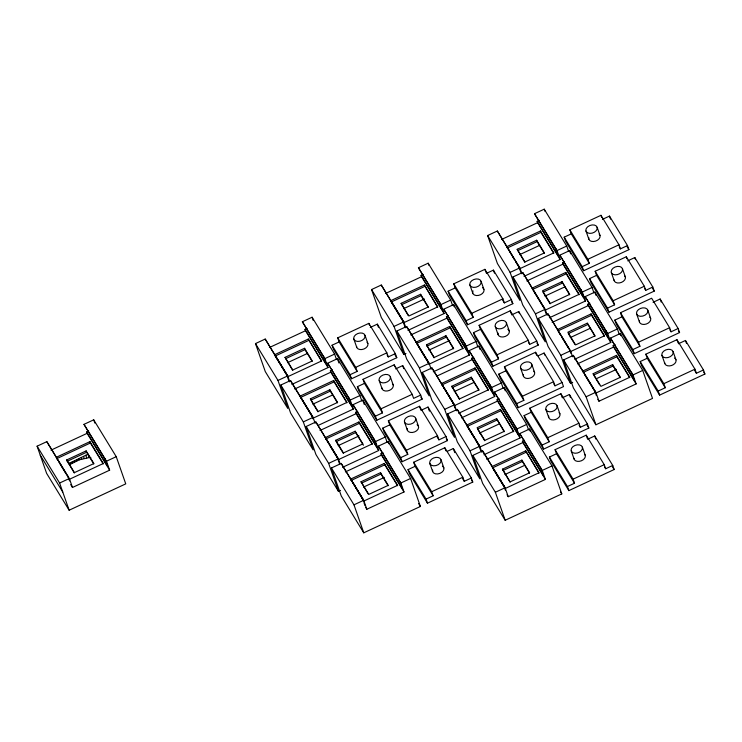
<?xml version="1.0" encoding="UTF-8"?>
<svg xmlns="http://www.w3.org/2000/svg" width="742" height="742" viewBox="0 0 742 742"><rect width="100%" height="100%" fill="white"/><g stroke="black" fill="none" stroke-linecap="round" stroke-linejoin="round"><path stroke-width="1.11" d="M89.198 457.573L79.301 459.827L70.24 464.353L69.794 463.082L88.001 454.16L89.198 457.573L90.839 457.462M255.48 343.583L277.99 380.442L287.794 408.434L265.284 371.584L255.48 343.583L265.209 339.057L287.72 375.906L289.816 381.889M323.753 357.125L302.365 321.759L312.094 317.233L334.614 354.082L336.497 359.471M405.957 353.433L403.861 354.407L381.351 317.557L371.547 289.556L381.277 285.03L403.787 321.88L405.883 327.862M439.82 303.098L418.432 267.732L428.162 263.206L450.682 300.056L452.564 305.444M487.615 235.529L510.125 272.388L519.929 300.38L497.418 263.531L487.615 235.529L497.344 231.003L520.198 268.521L553.81 252.874L540.445 230.985L506.832 246.632L514.28 259.412M555.888 249.071L534.5 213.705L544.229 209.179L566.74 246.029L568.632 251.417M105.373 459.725L83.985 424.359L93.715 419.824L116.234 456.682L125.75 483.867L69.136 510.218L46.616 473.359L37.1 446.183L46.829 441.648L69.683 479.165L103.296 463.518L89.93 441.638L56.318 457.285M291.894 384.402L328.02 367.587L305.509 330.728L305.036 329.374L307.095 328.409M407.961 330.375L444.087 313.56L421.577 276.701L421.094 275.347L423.163 274.382M524.028 276.349L560.154 259.533L537.644 222.674L537.162 221.32L539.23 220.355M70.703 484.563L72.484 487.475L109.64 470.178L87.129 433.328L86.656 431.965L88.715 431.009M269.383 347.544L305.509 330.728M385.45 293.517L421.577 276.701M501.518 239.49L537.644 222.674M51.003 450.144L87.129 433.328M308.31 339.038L274.698 354.685L288.063 376.565L321.676 360.918L308.31 339.038L321.574 361.326M424.378 285.011L390.765 300.658L404.13 322.547L437.743 306.891L424.378 285.011L437.641 307.299M308.783 340.402L275.171 356.049L287.952 376.973M424.851 286.375L391.238 302.022L403.444 322M507.305 247.995L540.918 232.348L553.708 253.282M103.194 463.926L90.403 442.993L56.791 458.639L57.95 460.55M285.058 357.356L304.526 348.295L312.261 360.964L292.802 370.026L285.058 357.356L292.682 370.416M401.125 303.33L420.593 294.277L428.329 306.938L408.87 315.999L401.125 303.33L408.156 315.415M517.193 249.303L536.661 240.25L544.396 252.92L524.937 261.972L517.193 249.303L524.817 262.362M66.678 459.957L86.146 450.895L93.882 463.565L74.423 472.626L66.678 459.957L74.302 473.006M285.54 358.72L304.999 349.658L312.141 361.354M401.608 304.693L421.066 295.631L428.208 307.327M517.675 250.666L537.134 241.604L544.276 253.3M67.16 461.311L86.619 452.258L93.761 463.954M339.131 341.932L337.703 337.851L368.839 323.364L386.851 352.84L388.279 356.921L395.356 353.628L396.784 357.709L351.495 378.791L333.483 349.306L332.054 345.225L339.131 341.932L357.143 371.417L350.066 374.71L332.054 345.225M455.198 287.905L453.77 283.824L484.906 269.337L502.918 298.822L504.347 302.894L511.423 299.601L512.852 303.682L467.562 324.764L449.55 295.279L448.122 291.198L455.198 287.905L473.21 317.39L466.134 320.683L448.122 291.198M571.266 233.878L569.837 229.807L600.974 215.31L618.986 244.795L620.414 248.867L627.491 245.574L628.919 249.655L583.629 270.737L565.617 241.252L564.189 237.171L571.266 233.878L589.278 263.364L582.201 266.656L564.189 237.171M287.534 362.708L307.309 353.498M403.602 308.681L424.415 298.989M519.669 254.654L539.443 245.444M370.267 327.435L377.344 324.143L395.356 353.628M486.335 273.408L493.411 270.116L511.423 299.601M602.402 219.382L609.479 216.089L627.491 245.574M277.99 380.442L287.72 375.906M302.365 321.759L324.875 358.618L334.614 354.082M371.547 289.556L394.058 326.415L403.787 321.88M418.432 267.732L440.943 304.591L450.682 300.056M510.125 272.388L519.854 267.853L521.951 273.835M534.5 213.705L557.01 250.564L566.74 246.029M37.1 446.183L59.61 483.033L69.34 478.507L72.484 487.475M83.985 424.359L106.496 461.209L116.234 456.682M280.81 385.042L303.32 421.901L313.124 449.902L290.614 413.044L280.81 385.042L290.539 380.516L313.05 417.375L315.146 423.348M349.083 398.584L327.695 363.218L337.425 358.692L359.935 395.551L361.827 400.93M396.877 331.015L419.388 367.874L429.191 395.876L406.681 359.017L396.877 331.015L406.607 326.489L429.117 363.348L431.213 369.321M465.151 344.566L443.762 309.191L453.492 304.665L476.002 341.524L477.885 346.904M512.935 276.998L535.455 313.847L545.259 341.849L522.748 304.99L512.935 276.998L522.674 272.462L545.518 309.98L579.14 294.333L565.775 272.453L532.153 288.1L532.626 289.454L566.248 273.807L579.029 294.741M581.218 290.539L559.83 255.165L569.559 250.638L592.07 287.497L593.952 292.877M318.253 425.379L353.35 409.046L330.83 372.187L330.357 370.833L332.425 369.868M433.291 371.835L469.417 355.019L446.897 318.17L446.424 316.806L448.493 315.842M549.358 317.808L585.484 300.992L562.965 264.143L562.492 262.779L564.56 261.815M294.713 389.003L330.83 372.187M410.78 334.976L446.897 318.17M526.848 280.958L562.965 264.143M337.703 337.851L355.715 367.336L386.851 352.84M453.77 283.824L471.782 313.31L502.918 298.822M569.837 229.807L587.849 259.283L618.986 244.795M300.018 396.145L333.64 380.498L347.006 402.387L313.384 418.034L300.018 396.145L313.282 418.442M416.086 342.127L449.708 326.471L463.073 348.36L429.451 364.007L416.086 342.127L420.046 349.194M300.501 397.508L334.113 381.861L346.904 402.795M416.568 343.481L450.181 327.834L462.971 348.768M310.388 398.816L329.847 389.763L337.591 402.433L318.123 411.485L310.388 398.816L310.861 400.179L330.329 391.117L337.471 402.813M426.455 344.798L445.914 335.736L453.659 348.406L434.191 357.468L426.455 344.798L434.07 357.848M561.982 281.71L542.523 290.771L550.258 303.441L569.726 294.379L561.982 281.71L569.606 294.76M426.928 346.152L446.396 337.091L453.538 348.786M562.464 283.073L542.996 292.125L550.137 303.821M364.461 383.391L363.033 379.32L394.169 364.823L412.181 394.308L413.609 398.38L420.686 395.087L422.115 399.168L376.815 420.25L358.813 390.765L357.384 386.684L364.461 383.391L382.464 412.877L375.387 416.169L357.384 386.684M480.528 329.365L479.1 325.293L510.236 310.796L528.248 340.281L529.677 344.362L536.754 341.06L538.182 345.141L492.883 366.223L474.88 336.738L473.452 332.666L480.528 329.365L498.531 358.85L491.454 362.142L473.452 332.666M596.596 275.347L595.167 271.266L626.304 256.769L644.316 286.254L645.744 290.335L652.821 287.033L654.249 291.114L608.95 312.197L590.938 282.711L589.519 278.64L596.596 275.347L614.599 304.823L607.522 308.125L589.519 278.64M312.855 404.167L332.629 394.967M428.922 350.141L449.745 340.448M544.99 296.114L564.764 286.913M395.597 368.904L402.674 365.602L420.686 395.087M511.665 314.877L518.741 311.575L536.754 341.06M627.732 260.85L634.809 257.557L652.821 287.033M303.32 421.901L313.05 417.375M327.695 363.218L350.205 400.077L359.935 395.551M419.388 367.874L429.117 363.348M443.762 309.191L466.273 346.05L476.002 341.524M535.455 313.847L545.184 309.321L547.281 315.304M559.83 255.165L582.34 292.023L592.07 287.497M340.55 490.388L338.454 491.362L315.934 454.503L306.131 426.511L315.86 421.975L338.38 458.834L340.124 463.815M374.413 440.052L353.016 404.687L362.755 400.151L385.265 437.01L387.148 442.39M422.198 372.484L444.708 409.334L454.521 437.335L432.002 400.476L422.198 372.484L431.927 367.949L454.447 404.807L456.534 410.79M490.481 386.025L469.083 350.66L478.822 346.124L501.332 382.983L503.215 388.363M572.685 382.334L570.579 383.308L548.069 346.449L538.265 318.457L547.995 313.922L570.848 351.439L604.461 335.792L591.096 313.912L557.483 329.559M606.548 331.999L585.15 296.633L594.88 292.098L617.4 328.956L619.282 334.345M342.554 467.321L378.67 450.505L356.16 413.656L355.687 412.292L357.746 411.337M458.621 413.294L494.738 396.478L472.227 359.629L471.754 358.265L473.813 357.31M574.688 359.267L610.805 342.461L588.295 305.602L587.822 304.239L589.881 303.283M320.034 430.471L356.16 413.656M437.14 375.962L472.227 359.629M552.169 322.418L588.295 305.602M363.033 379.32L381.045 408.805L412.181 394.308M479.1 325.293L497.103 354.778L528.248 340.281M595.167 271.266L613.17 300.751L644.316 286.254M325.348 437.613L358.961 421.966L372.336 443.846L338.714 459.493L325.348 437.613L328.734 443.725M441.416 383.586L475.028 367.939L488.394 389.819L454.781 405.466L441.416 383.586L454.679 405.874M325.821 438.967L359.443 423.32L372.224 444.254M441.889 384.94L475.511 369.293L488.292 390.227M557.956 330.923L591.578 315.267L604.359 336.2M335.718 440.284L355.177 431.223L362.912 443.892L343.453 452.954L335.718 440.284L336.191 441.638L355.65 432.586L363.394 445.256M451.785 386.257L471.244 377.196L478.98 389.865L459.521 398.927L451.785 386.257L459.4 399.307M587.312 323.169L567.853 332.231L575.588 344.9L595.047 335.838L587.312 323.169L594.926 336.228M452.258 387.612L471.717 378.559L478.859 390.255M587.785 324.532L568.326 333.594L574.874 344.307M389.782 424.86L388.354 420.779L419.499 406.282L437.511 435.767L438.939 439.848L446.016 436.556L447.435 440.627L402.145 461.709L384.133 432.224L382.705 428.153L389.782 424.86L407.794 454.345L400.717 457.638L382.705 428.153M505.849 370.833L504.421 366.752L535.566 352.255L553.569 381.74L554.997 385.821L562.074 382.529L563.503 386.601L518.213 407.683L500.201 378.207L498.772 374.126L505.849 370.833L523.861 400.318L516.784 403.611L498.772 374.126M621.917 316.806L620.488 312.725L651.634 298.228L669.636 327.714L671.065 331.795L678.142 328.502L679.57 332.574L634.28 353.665L616.268 324.18L614.84 320.099L621.917 316.806L639.929 346.291L632.852 349.584L614.84 320.099M338.185 445.627L358.998 435.944M454.252 391.6L474.027 382.399M570.32 337.573L590.094 328.372M420.927 410.363L428.004 407.07L446.016 436.556M538.006 355.863L544.072 353.044L562.074 382.529M653.062 302.309L660.139 299.017L678.142 328.502M306.131 426.511L328.65 463.36L338.38 458.834M353.016 404.687L375.535 441.536L385.265 437.01M444.708 409.334L454.447 404.807M469.083 350.66L491.603 387.51L501.332 382.983M538.265 318.457L560.776 355.307L570.515 350.78L572.601 356.763M585.15 296.633L607.67 333.483L617.4 328.956M331.461 467.97L341.19 463.444L363.701 500.293L366.845 509.262L404 491.974L400.856 483.005L378.346 446.146L388.075 441.62L410.586 478.469L420.399 506.471L363.775 532.821L341.264 495.971L331.461 467.97L353.971 504.829L363.775 532.821M447.528 413.943L470.038 450.802L479.842 478.794L457.332 441.944L447.528 413.943L457.257 409.417L479.768 446.267L481.864 452.249M515.801 427.485L494.413 392.119L504.143 387.593L526.653 424.443L528.545 429.831M631.869 373.458L610.481 338.092L620.21 333.566L642.72 370.416L652.524 398.417L595.909 424.767L573.399 387.918L563.595 359.916L573.325 355.39L596.178 392.908L629.791 377.261L616.426 355.372L582.804 371.019L583.286 372.382L616.899 356.735L629.689 377.669M404 491.974L381.49 455.115L381.008 453.761L383.076 452.796M483.942 454.763L520.068 437.947L497.557 401.088L497.075 399.734L499.143 398.769M597.792 399.27L598.979 401.218L636.135 383.92L613.625 347.061L613.142 345.707L615.211 344.742M345.364 471.931L381.49 455.115M461.431 417.904L497.557 401.088M577.499 363.877L613.625 347.061M388.354 420.779L406.366 450.264L437.511 435.767M504.421 366.752L522.433 396.237L553.569 381.74M620.488 312.725L638.5 342.21L669.636 327.714M350.678 479.072L384.291 463.425L397.656 485.305L364.044 500.952L350.678 479.072L363.932 501.36M500.358 409.398L466.746 425.045L480.111 446.934L513.724 431.278L500.358 409.398L513.622 431.686M351.151 480.436L384.764 464.789L397.554 485.713M500.831 410.762L467.219 426.409L474.194 437.826M361.039 481.743L380.507 472.682L388.242 485.351L368.783 494.413L361.039 481.743L368.069 493.82M496.574 418.664L477.106 427.717L484.851 440.386L504.31 431.325L496.574 418.664L504.189 431.714M593.173 373.69L612.642 364.637L620.377 377.307L600.918 386.359L593.173 373.69L593.656 375.053L613.115 365.992L620.256 377.687M361.521 483.107L380.98 474.045L388.122 485.741M497.047 420.018L477.588 429.08L484.73 440.776M415.112 466.319L413.684 462.238L444.82 447.751L462.832 477.227L464.26 481.308L471.337 478.015L472.765 482.087L427.475 503.178L409.463 473.693L408.035 469.612L415.112 466.319L433.124 495.804L426.047 499.097L408.035 469.612M531.179 412.292L529.751 408.211L560.887 393.724L578.899 423.209L580.327 427.281L587.404 423.988L588.833 428.069L543.543 449.151L525.531 419.666L524.102 415.585L531.179 412.292L549.191 441.778L542.114 445.07L524.102 415.585M647.247 358.265L645.818 354.194L676.954 339.697L694.966 369.182L696.395 373.254L703.472 369.961L704.9 374.042L659.61 395.124L641.598 365.639L640.17 361.558L647.247 358.265L665.259 387.751L658.182 391.043L640.17 361.558M363.515 487.095L384.328 477.403M479.582 433.068L499.357 423.858M596.689 378.559L616.463 369.349M447.259 451.349L453.325 448.53L471.337 478.015M587.404 423.988L569.392 394.503L562.315 397.795L560.887 393.724M678.383 343.769L685.46 340.476L703.472 369.961M353.971 504.829L363.701 500.293M400.856 483.005L410.586 478.469M470.038 450.802L479.768 446.267M494.413 392.119L516.924 428.978L526.653 424.443M563.595 359.916L586.106 396.775L595.835 392.24L598.979 401.218M610.481 338.092L632.991 374.951L642.72 370.416M472.849 455.402L482.588 450.876L505.098 487.735L508.242 496.704L545.398 479.406L542.254 470.437L519.743 433.578L529.473 429.052L551.983 465.911L561.787 493.903L505.172 520.263L482.662 483.404L472.849 455.402L495.368 492.261L505.172 520.263M545.398 479.406L522.878 442.547L522.405 441.193L524.473 440.229M486.761 459.363L522.878 442.547M413.684 462.238L431.696 491.723L462.832 477.227M529.751 408.211L547.763 437.697L578.899 423.209M645.818 354.194L663.83 383.67L694.966 369.182M525.688 450.858L492.067 466.514L505.432 488.394L539.054 472.747L525.688 450.858L538.942 473.155M526.161 452.221L492.54 467.868L505.33 488.802M502.436 469.185L521.895 460.123L529.64 472.793L510.171 481.855L502.436 469.185L510.051 482.235M502.909 470.539L522.377 461.478L529.519 473.173M556.509 453.752L555.081 449.68L586.217 435.183L604.229 464.668L605.658 468.749L612.734 465.447L614.163 469.528L568.864 490.61L550.852 461.125L549.423 457.053L556.509 453.752L574.512 483.237L567.435 486.529L549.423 457.053M504.903 474.528L524.677 465.327M612.734 465.447L594.722 435.962L587.645 439.264L586.217 435.183M495.368 492.261L505.098 487.735M542.254 470.437L551.983 465.911M555.081 449.68L573.084 479.165L604.229 464.668M68.338 463.694L69.794 463.082M627.12 246.706L628.919 249.655M652.45 288.165L654.249 291.114M678.373 330.607L679.57 332.574M703.704 372.076L704.9 374.042M619.218 246.9L620.414 248.867M644.538 288.369L645.744 290.335M669.868 329.828L671.065 331.795M694.595 370.304L696.395 373.254M537.162 221.32L558.272 255.869L555.61 248.255M562.492 262.779L583.602 297.329L580.93 289.723M587.822 304.239L608.922 338.797L606.26 331.182M613.142 345.707L634.252 380.256L631.581 372.642M594.249 376.027L599.601 384.801M569.392 349.297L547.995 313.922M574.215 357.19L594.713 390.756M515.44 261.314L520.086 268.929M533.21 290.41L545.416 310.388M558.541 331.869L560.284 334.725M561.444 336.627L568.418 348.044M569.578 349.946L570.746 351.847M584.446 374.283L596.067 393.316M511.655 301.716L512.852 303.682M536.976 343.175L538.182 345.141M587.033 425.12L588.833 428.069M612.363 466.579L614.163 469.528M502.547 299.944L504.347 302.894M528.471 342.396L529.677 344.362M553.801 383.855L554.997 385.821M579.131 425.314L580.327 427.281M604.452 466.783L605.658 468.749M560.6 491.965L561.787 493.903M541.131 468.953L519.743 433.578M421.094 275.347L442.204 309.896L439.542 302.282M446.424 316.806L467.534 351.356L464.863 343.75M471.754 358.265L492.855 392.824L490.193 385.209M497.075 399.734L518.185 434.283L515.523 426.669M522.405 441.193L543.515 475.743L540.844 468.137M402.665 320.396L381.277 285.03M427.995 361.855L406.607 326.489M453.325 403.323L431.927 367.949M478.646 444.783L457.257 409.417M421.215 351.096L429.349 364.415M475.353 439.728L480 447.333M507.055 494.766L508.242 496.704M394.985 354.759L396.784 357.709M420.909 397.202L422.115 399.168M446.239 438.661L447.435 440.627M471.569 480.13L472.765 482.087M387.083 354.954L388.279 356.921M437.131 436.899L438.939 439.848M462.461 478.358L464.26 481.308M418.618 503.558L420.399 506.471M399.734 481.512L378.346 446.146M305.036 329.374L326.137 363.923L323.475 356.308M330.357 370.833L351.467 405.382L348.796 397.777M355.687 412.292L376.788 446.842L374.126 439.236M381.008 453.761L402.118 488.31L399.456 480.695M311.464 401.153L318.012 411.875M336.785 442.612L343.333 453.334M291.43 382.315L311.928 415.882M337.258 457.341L315.86 421.975M329.893 445.627L338.612 459.901M365.658 507.324L366.845 509.262M86.656 431.965L107.757 466.523L105.095 458.908M59.119 462.452L66.094 473.869M67.253 475.77L68.997 478.627M40.244 455.152L62.755 492.011M685.46 340.476L686.536 343.537M676.954 339.697L678.03 342.748M660.139 299.017L661.205 302.077M673.124 351.689A5.89 3.998 -19.3 0 1 665.75 357.765A5.89 3.998 -19.3 0 1 663.728 351.133A5.89 3.998 -19.3 0 1 673.124 351.689L675.981 359.842M634.809 257.557L635.523 259.589M647.803 310.221A5.89 3.998 -19.3 0 1 640.429 316.305A5.89 3.998 -19.3 0 1 638.398 309.674A5.89 3.998 -19.3 0 1 647.803 310.221L650.66 318.383M661.947 355.372L664.804 363.524M626.304 256.769L627.018 258.81M609.479 216.089L610.555 219.15M663.83 383.67L665.259 387.751M622.473 268.762A5.89 3.998 -19.3 0 1 615.099 274.837A5.89 3.998 -19.3 0 1 613.077 268.214A5.89 3.998 -19.3 0 1 622.473 268.762L625.33 276.914M636.617 313.912L639.474 322.065M600.974 215.31L601.688 217.35M658.182 391.043L659.61 395.124M638.5 342.21L639.929 346.291M597.143 227.302A5.89 3.998 -19.3 0 1 589.769 233.378A5.89 3.998 -19.3 0 1 587.747 226.746A5.89 3.998 -19.3 0 1 597.143 227.302L600 235.455M611.287 272.444L614.144 280.606M632.852 349.584L634.28 353.665M613.17 300.751L614.599 304.823M585.967 230.985L588.823 239.137M620.21 333.566L620.961 335.718M632.991 374.951L636.135 383.92M607.522 308.125L608.95 312.197M587.849 259.283L589.278 263.364M594.88 292.098L596.012 295.335M616.426 355.372L616.899 356.735M607.67 333.483L610.805 342.461M582.201 266.656L583.629 270.737M612.642 364.637L613.115 365.992M569.559 250.638L570.691 253.866M591.096 313.912L591.578 315.267M582.34 292.023L585.484 300.992M544.229 209.179L544.99 211.331M565.775 272.453L566.248 273.807M557.01 250.564L560.154 259.533M540.445 230.985L540.918 232.348M594.425 389.94L596.42 395.607M536.661 240.25L537.134 241.604M573.325 355.39L573.612 356.206M569.105 348.48L570.746 353.173M586.106 396.775L595.909 424.767M594.722 435.962L595.789 439.023M543.775 307.012L544.062 307.828L522.674 272.462M545.082 310.74L546.103 313.653M560.776 355.307L570.579 383.308M569.392 394.503L570.468 397.564M582.387 447.176A5.89 3.998 -19.3 0 1 575.013 453.251A5.89 3.998 -19.3 0 1 572.991 446.628A5.89 3.998 -19.3 0 1 582.387 447.176L585.243 455.328M518.454 265.553L518.732 266.369L497.344 231.003M519.075 267.343L520.773 272.193M544.072 353.044L544.786 355.084M557.057 405.716A5.89 3.998 -19.3 0 1 549.683 411.791A5.89 3.998 -19.3 0 1 547.661 405.16A5.89 3.998 -19.3 0 1 557.057 405.716L559.913 413.869M571.201 450.858L574.058 459.01M535.566 352.255L536.633 355.316M518.741 311.575L519.456 313.616M573.084 479.165L574.512 483.237M531.736 364.248A5.89 3.998 -19.3 0 1 524.362 370.332A5.89 3.998 -19.3 0 1 522.331 363.701A5.89 3.998 -19.3 0 1 531.736 364.248L534.592 372.41M545.88 409.398L548.737 417.551M510.236 310.796L511.312 313.857M493.411 270.116L494.487 273.177M567.435 486.529L568.864 490.61M547.763 437.697L549.191 441.778M506.406 322.789A5.89 3.998 -19.3 0 1 499.032 328.864A5.89 3.998 -19.3 0 1 497.01 322.241A5.89 3.998 -19.3 0 1 506.406 322.789L509.262 330.941M520.55 367.939L523.407 376.092M484.906 269.337L485.982 272.388M542.114 445.07L543.543 449.151M522.433 396.237L523.861 400.318M481.085 281.329A5.89 3.998 -19.3 0 1 473.711 287.404A5.89 3.998 -19.3 0 1 471.68 280.773A5.89 3.998 -19.3 0 1 481.085 281.329L483.932 289.482M495.229 326.471L498.077 334.623M529.473 429.052L530.224 431.204M516.784 403.611L518.213 407.683M497.103 354.778L498.531 358.85M469.899 285.011L472.756 293.164M504.143 387.593L505.274 390.821M516.924 428.978L520.068 437.947M491.454 362.142L492.883 366.223M471.782 313.31L473.21 317.39M521.895 460.123L522.377 461.478M478.822 346.124L479.953 349.361M491.603 387.51L494.738 396.478M466.134 320.683L467.562 324.764M453.492 304.665L454.243 306.817M475.028 367.939L475.511 369.293M466.273 346.05L469.417 355.019M471.244 377.196L471.717 378.559M428.162 263.206L428.922 265.358M449.708 326.471L450.181 327.834M440.943 304.591L444.087 313.56M503.688 485.426L503.976 486.242L482.588 450.876M504.319 487.216L505.339 490.128M445.914 335.736L446.396 337.091M478.367 443.966L480.686 450.607M420.593 294.277L421.066 295.631M453.037 402.507L455.022 408.174M427.707 361.039L428.672 363.803M453.325 448.53L454.753 452.611M402.387 319.579L405.049 327.194M444.82 447.751L445.896 450.802M428.004 407.07L429.433 411.142M440.998 459.743A5.89 3.998 -19.3 0 1 433.625 465.818A5.89 3.998 -19.3 0 1 431.594 459.187A5.89 3.998 -19.3 0 1 440.998 459.743L443.846 467.896M394.058 326.415L403.861 354.407M419.499 406.282L420.566 409.343M402.674 365.602L403.75 368.663M415.668 418.275A5.89 3.998 -19.3 0 1 408.295 424.359A5.89 3.998 -19.3 0 1 406.264 417.727A5.89 3.998 -19.3 0 1 415.668 418.275L418.525 426.427M429.813 463.425L432.669 471.578M394.169 364.823L394.883 366.863M377.344 324.143L378.42 327.203M431.696 491.723L433.124 495.804M390.338 376.815A5.89 3.998 -19.3 0 1 382.965 382.891A5.89 3.998 -19.3 0 1 380.943 376.259A5.89 3.998 -19.3 0 1 390.338 376.815L393.195 384.968M404.483 421.957L407.339 430.119M368.839 323.364L369.553 325.395M426.047 499.097L427.475 503.178M406.366 450.264L407.794 454.345M365.018 335.356A5.89 3.998 -19.3 0 1 357.644 341.431A5.89 3.998 -19.3 0 1 355.613 334.8A5.89 3.998 -19.3 0 1 365.018 335.356L367.865 343.509M379.162 380.498L382.019 388.65M400.717 457.638L402.145 461.709M381.045 408.805L382.464 412.877M353.832 339.038L356.689 347.191M388.075 441.62L388.836 443.772M375.387 416.169L376.815 420.25M355.715 367.336L357.143 371.417M362.755 400.151L364.257 404.464M384.291 463.425L384.764 464.789M375.535 441.536L378.67 450.505M350.066 374.71L351.495 378.791M380.507 472.682L380.98 474.045M337.425 358.692L338.936 362.996M358.961 421.966L359.443 423.32M350.205 400.077L353.35 409.046M355.177 431.223L355.65 432.586M312.094 317.233L313.226 320.461M333.64 380.498L334.113 381.861M324.875 358.618L328.02 367.587M329.847 389.763L330.329 391.117M362.3 497.993L362.578 498.809L341.19 463.444M363.942 502.686L364.962 505.599M304.526 348.295L304.999 349.658M336.97 456.534L339.632 464.14M328.65 463.36L338.454 491.362M311.64 415.066L312.948 418.794M290.539 380.516L290.827 381.332M286.319 373.606L286.598 374.422L265.209 339.057M287.618 377.335L288.638 380.247M93.715 419.824L94.865 423.088M106.496 461.209L109.64 470.178M89.93 441.638L90.403 442.993M86.146 450.895L86.619 452.258M85.822 455.356L86.712 457.907M83.577 456.553L84.226 458.398M81.286 457.731L81.75 459.038M78.977 458.881L79.301 459.827M76.649 460.003L76.918 460.763M74.33 461.079L74.599 461.839M72.039 462.108L72.364 463.036M67.939 476.206L68.227 477.023L46.829 441.648M68.561 477.987L69.581 480.899M59.61 483.033L69.136 510.218M584.446 454.076A5.89 3.998 -19.3 0 1 581.329 460.81A5.89 3.998 -19.3 0 1 573.937 458.278M649.853 317.122A5.89 3.998 -19.3 0 1 646.236 324.05A5.89 3.998 -19.3 0 1 639.428 320.553M533.786 371.148A5.89 3.998 -19.3 0 1 530.168 378.077A5.89 3.998 -19.3 0 1 523.36 374.58M417.069 424.693A5.89 3.998 -19.3 0 1 414.611 431.918A5.89 3.998 -19.3 0 1 407.293 428.607M442.399 466.152A5.89 3.998 -19.3 0 1 439.941 473.377A5.89 3.998 -19.3 0 1 432.623 470.076M675.674 359.174A5.89 3.998 -19.3 0 1 671.566 365.509A5.89 3.998 -19.3 0 1 664.684 362.792M674.534 358.108A5.89 3.998 -19.3 0 1 675.183 358.581M559.116 412.608A5.89 3.998 -19.3 0 1 555.498 419.536A5.89 3.998 -19.3 0 1 548.69 416.049M507.806 329.207A5.89 3.998 -19.3 0 1 505.348 336.423A5.89 3.998 -19.3 0 1 498.04 333.121M624.532 275.662A5.89 3.998 -19.3 0 1 621.416 282.405A5.89 3.998 -19.3 0 1 614.024 279.864M392.397 383.707A5.89 3.998 -19.3 0 1 389.29 390.45A5.89 3.998 -19.3 0 1 381.898 387.918M599.202 234.194A5.89 3.998 -19.3 0 1 595.585 241.122A5.89 3.998 -19.3 0 1 588.777 237.635M483.626 288.805A5.89 3.998 -19.3 0 1 478.469 295.427A5.89 3.998 -19.3 0 1 472.979 290.873M482.486 287.738A5.89 3.998 -19.3 0 1 483.135 288.221M367.067 342.248A5.89 3.998 -19.3 0 1 363.96 348.99A5.89 3.998 -19.3 0 1 356.568 346.458"/></g></svg>
